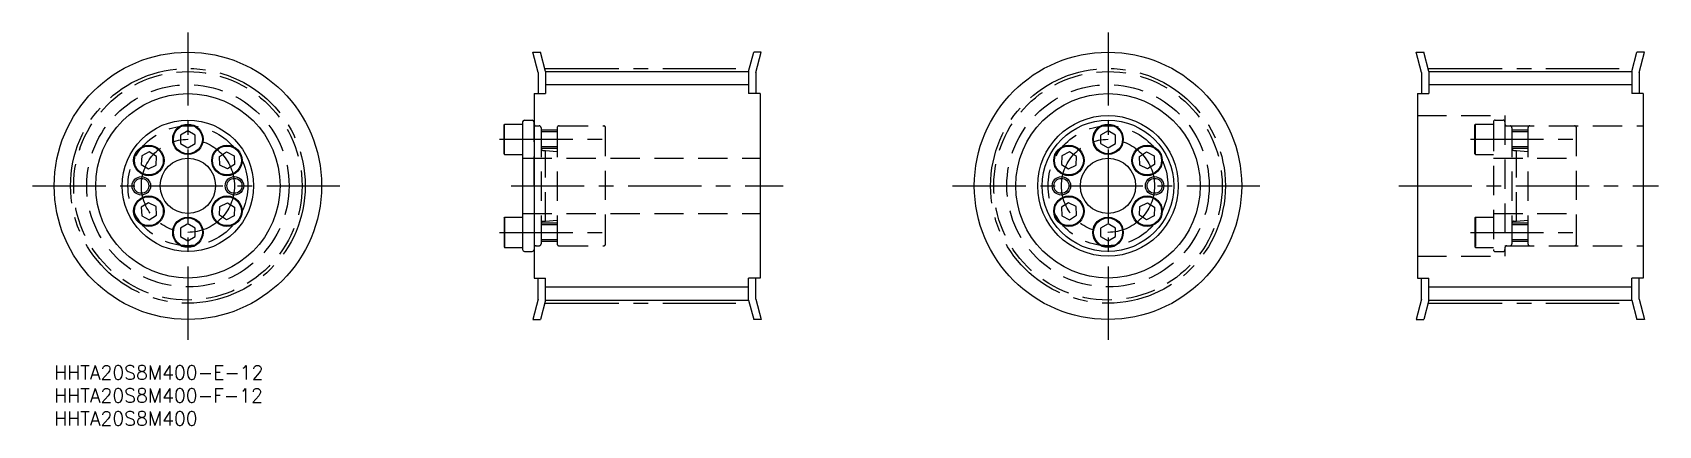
# Model space of a CAD drawing. Extents: x -5 to 348, y -13 to 72.
import ezdxf

# ---------------------------------------------------------------- set-up
doc = ezdxf.new("R2010")
doc.units = 0
doc.header["$LTSCALE"] = 0.5
doc.linetypes.add('CENTER', pattern=[50.8, 31.75, -6.35, 6.35, -6.35])
doc.linetypes.add('DASHED', pattern=[19.05, 12.7, -6.35])
for name, color, linetype in [('MSM_CENTER', 1, 'CENTER'), ('MSM_CONTINUOUS', 7, 'CONTINUOUS'), ('MSM_DASHED', 4, 'DASHED'), ('MSM_NARROW', 5, 'CONTINUOUS'), ('MSM_PART_NUMBER', 7, 'CONTINUOUS')]:
    doc.layers.add(name, color=color, linetype=linetype)
doc.styles.get("Standard").update_dxf_attribs({"font": 'txt.shx', "height": 3, "bigfont": 'bigfont.shx'})

# ---------------------------------------------------------------- blocks, each defined once
blk = doc.blocks.new('*U5')
at = {"layer": 'MSM_PART_NUMBER'}
blk.add_text('HHTA20S8M400-E-12', height=3, dxfattribs=at).set_placement((0, -3))
blk = doc.blocks.new('*U6')
at = {"layer": 'MSM_PART_NUMBER'}
blk.add_text('HHTA20S8M400-F-12', height=3, dxfattribs=at).set_placement((0, -8))
blk = doc.blocks.new('*U7')
at = {"layer": 'MSM_PART_NUMBER'}
blk.add_text('HHTA20S8M400', height=3, dxfattribs=at).set_placement((0, -13))

msp = doc.modelspace()

# ---------------------------------------------------------------- linework, layer by layer
at = {"layer": 'MSM_CENTER'}
for p, q in [((29, 72.27), (29, 5.61)), ((228.6, 72.27), (228.6, 5.61)), ((106.61, 64.46), (150.61, 64.46)), ((298.21, 64.46), (342.21, 64.46)), ((96.61, 49.1), (120.61, 49.1)), ((307.21, 49.1), (331.21, 49.1)), ((-4.71, 39), (62.15, 39)), ((99.11, 39), (158.11, 39)), ((194.89, 39), (261.75, 39)), ((291.68, 39), (348.02, 39)), ((96.61, 28.9), (120.61, 28.9)), ((307.21, 28.9), (331.21, 28.9)), ((106.61, 13.53), (150.61, 13.53)), ((298.21, 13.53), (342.21, 13.53))]:
    msp.add_line(p, q, dxfattribs=at)
for centre, radius in [((29, 39), 25.46), ((228.6, 39), 25.46), ((29, 39), 10.1), ((228.6, 39), 10.1)]:
    msp.add_circle(centre, radius, dxfattribs=at)
at = {"layer": 'MSM_CONTINUOUS'}
for p, q in [((105.01, 63.57), (103.82, 68)), ((103.82, 68), (105.48, 68)), ((106.61, 63.78), (105.48, 68)), ((150.61, 63.78), (151.74, 68)), ((153.39, 68), (151.74, 68)), ((152.21, 63.57), (153.39, 68)), ((296.61, 63.57), (295.42, 68)), ((295.42, 68), (297.08, 68)), ((298.21, 63.78), (297.08, 68)), ((342.21, 63.78), (343.34, 68)), ((345, 68), (343.34, 68)), ((343.81, 63.57), (345, 68)), ((105.01, 63.57), (105.01, 59)), ((106.61, 63.78), (150.61, 63.78)), ((106.61, 63.78), (106.61, 59)), ((150.61, 63.78), (150.61, 59)), ((152.21, 63.57), (152.21, 59)), ((296.61, 63.57), (296.61, 59)), ((298.21, 63.78), (342.21, 63.78)), ((298.21, 63.78), (298.21, 59)), ((342.21, 63.78), (342.21, 59)), ((343.81, 63.57), (343.81, 59)), ((104.11, 59), (104.11, 19)), ((104.11, 59), (106.61, 59)), ((153.11, 59), (150.61, 59)), ((153.11, 59), (153.11, 19)), ((295.71, 59), (295.71, 19)), ((295.71, 59), (298.21, 59)), ((344.71, 59), (342.21, 59)), ((344.71, 59), (344.71, 19)), ((102.01, 53.25), (103.71, 53.25)), ((29, 50.95), (27.4, 50.02)), ((27.4, 50.02), (27.4, 48.18)), ((30.6, 50.02), (29, 50.95)), ((29.8, 50.49), (29.8, 50.49)), ((30.2, 50.25), (30.2, 50.25)), ((30.6, 48.18), (30.6, 50.02)), ((97.61, 52.24), (97.7, 52.4)), ((97.61, 45.96), (97.61, 52.24)), ((97.7, 45.8), (97.7, 52.4)), ((97.7, 52.4), (101.61, 52.4)), ((101.61, 52.85), (101.61, 25.15)), ((228.6, 50.95), (227, 50.02)), ((227, 50.02), (227, 48.18)), ((230.2, 50.02), (228.6, 50.95)), ((229.4, 50.49), (229.4, 50.49)), ((229.8, 50.25), (229.8, 50.25)), ((230.2, 48.18), (230.2, 50.02)), ((20.63, 46.35), (18.98, 45.51)), ((22.18, 45.34), (20.63, 46.35)), ((27.4, 48.18), (29, 47.25)), ((29, 47.25), (30.6, 48.18)), ((35.82, 45.34), (37.37, 46.35)), ((37.37, 46.35), (39.02, 45.51)), ((97.61, 45.96), (97.7, 45.8)), ((220.23, 46.35), (218.58, 45.51)), ((221.78, 45.34), (220.23, 46.35)), ((227, 48.18), (228.6, 47.25)), ((228.6, 47.25), (230.2, 48.18)), ((235.43, 45.34), (236.97, 46.35)), ((236.97, 46.35), (238.62, 45.51)), ((18.98, 45.51), (18.88, 43.66)), ((18.88, 43.66), (20.43, 42.66)), ((20.43, 42.66), (22.08, 43.49)), ((22.08, 43.49), (22.18, 45.34)), ((35.92, 43.49), (35.82, 45.34)), ((37.57, 42.66), (35.92, 43.49)), ((39.12, 43.66), (37.57, 42.66)), ((39.02, 45.51), (39.12, 43.66)), ((97.7, 45.8), (101.61, 45.8)), ((218.58, 45.51), (218.48, 43.66)), ((218.48, 43.66), (220.03, 42.66)), ((220.03, 42.66), (221.68, 43.49)), ((221.68, 43.49), (221.78, 45.34)), ((235.52, 43.49), (235.43, 45.34)), ((237.17, 42.66), (235.52, 43.49)), ((238.72, 43.66), (237.17, 42.66)), ((238.62, 45.51), (238.72, 43.66)), ((20.43, 35.34), (18.88, 34.34)), ((22.08, 34.51), (20.43, 35.34)), ((35.92, 34.51), (37.57, 35.34)), ((37.57, 35.34), (39.12, 34.34)), ((220.03, 35.34), (218.48, 34.34)), ((221.68, 34.51), (220.03, 35.34)), ((235.52, 34.51), (237.17, 35.34)), ((237.17, 35.34), (238.72, 34.34)), ((18.88, 34.34), (18.98, 32.49)), ((18.98, 32.49), (20.63, 31.65)), ((20.63, 31.65), (22.18, 32.66)), ((22.18, 32.66), (22.08, 34.51)), ((35.82, 32.66), (35.92, 34.51)), ((37.37, 31.65), (35.82, 32.66)), ((39.02, 32.49), (37.37, 31.65)), ((39.12, 34.34), (39.02, 32.49)), ((97.61, 32.04), (97.7, 32.2)), ((97.61, 32.04), (97.61, 25.76)), ((97.7, 32.2), (97.7, 25.6)), ((97.7, 32.2), (101.61, 32.2)), ((218.48, 34.34), (218.58, 32.49)), ((218.58, 32.49), (220.23, 31.65)), ((220.23, 31.65), (221.78, 32.66)), ((221.78, 32.66), (221.68, 34.51)), ((235.43, 32.66), (235.52, 34.51)), ((236.97, 31.65), (235.43, 32.66)), ((238.62, 32.49), (236.97, 31.65)), ((238.72, 34.34), (238.62, 32.49)), ((29, 30.75), (27.4, 29.82)), ((27.4, 29.82), (27.4, 27.98)), ((30.6, 29.82), (29, 30.75)), ((30.6, 27.98), (30.6, 29.82)), ((228.6, 30.75), (227, 29.82)), ((227, 29.82), (227, 27.98)), ((230.2, 29.82), (228.6, 30.75)), ((230.2, 27.98), (230.2, 29.82)), ((27.4, 27.98), (29, 27.05)), ((29, 27.05), (30.6, 27.98)), ((97.61, 25.76), (97.7, 25.6)), ((97.7, 25.6), (101.61, 25.6)), ((102.01, 24.75), (103.71, 24.75)), ((227, 27.98), (228.6, 27.05)), ((228.6, 27.05), (230.2, 27.98)), ((104.11, 19), (106.61, 19)), ((105.01, 14.43), (105.01, 19)), ((106.61, 14.22), (106.61, 19)), ((153.11, 19), (150.61, 19)), ((150.61, 14.22), (150.61, 19)), ((152.21, 14.43), (152.21, 19)), ((295.71, 19), (298.21, 19)), ((296.61, 14.43), (296.61, 19)), ((298.21, 14.22), (298.21, 19)), ((344.71, 19), (342.21, 19)), ((342.21, 14.22), (342.21, 19)), ((343.81, 14.43), (343.81, 19)), ((105.01, 14.43), (103.82, 10)), ((106.61, 14.22), (105.48, 10)), ((106.61, 14.22), (150.61, 14.22)), ((150.61, 14.22), (151.74, 10)), ((152.21, 14.43), (153.39, 10)), ((296.61, 14.43), (295.42, 10)), ((298.21, 14.22), (297.08, 10)), ((298.21, 14.22), (342.21, 14.22)), ((342.21, 14.22), (343.34, 10)), ((343.81, 14.43), (345, 10)), ((103.82, 10), (105.48, 10)), ((153.39, 10), (151.74, 10)), ((295.42, 10), (297.08, 10)), ((345, 10), (343.34, 10))]:
    msp.add_line(p, q, dxfattribs=at)
for centre, radius in [((29, 39), 29), ((228.6, 39), 29), ((29, 39), 20), ((228.6, 39), 20), ((29, 39), 14.25), ((228.6, 39), 15.25), ((228.6, 39), 14.25), ((29, 49.1), 3.3), ((29, 49.1), 3.14), ((228.6, 49.1), 3.3), ((228.6, 49.1), 3.14), ((20.53, 44.5), 3.3), ((20.53, 44.5), 3.14), ((37.47, 44.5), 3.3), ((37.47, 44.5), 3.14), ((220.13, 44.5), 3.3), ((220.13, 44.5), 3.14), ((237.07, 44.5), 3.3), ((237.07, 44.5), 3.14), ((29, 39), 6), ((228.6, 39), 6), ((18.9, 39), 1.62), ((39.1, 39), 1.62), ((218.5, 39), 1.62), ((238.7, 39), 1.62), ((20.53, 33.5), 3.3), ((20.53, 33.5), 3.14), ((37.47, 33.5), 3.3), ((37.47, 33.5), 3.14), ((220.13, 33.5), 3.3), ((220.13, 33.5), 3.14), ((237.07, 33.5), 3.3), ((237.07, 33.5), 3.14), ((29, 28.9), 3.3), ((29, 28.9), 3.14), ((228.6, 28.9), 3.3), ((228.6, 28.9), 3.14)]:
    msp.add_circle(centre, radius, dxfattribs=at)
for centre, start, end in [((102.01, 52.85), 90, 180), ((103.71, 52.85), 0, 90), ((102.01, 25.15), 180, 270), ((103.71, 25.15), 270, 0)]:
    msp.add_arc(centre, 0.4, start, end, dxfattribs=at)
at = {"layer": 'MSM_DASHED'}
for p, q in [((295.71, 54.25), (314.71, 54.25)), ((312.61, 53.25), (314.31, 53.25)), ((314.71, 54.25), (314.71, 23.75)), ((104.11, 39), (104.11, 52.85)), ((104.52, 52), (105.21, 52)), ((105.61, 51.6), (105.61, 26.4)), ((109.11, 51.1), (105.61, 51.1)), ((109.11, 50.72), (105.61, 50.72)), ((109.11, 51.6), (109.11, 26.4)), ((109.51, 52), (119.21, 52)), ((119.61, 26.4), (119.61, 51.6)), ((308.21, 52.24), (308.3, 52.4)), ((308.21, 45.96), (308.21, 52.24)), ((308.3, 45.8), (308.3, 52.4)), ((308.3, 52.4), (312.21, 52.4)), ((312.21, 52.85), (312.21, 25.15)), ((314.71, 52), (344.71, 52)), ((315.12, 52), (315.81, 52)), ((316.21, 51.6), (316.21, 26.4)), ((319.71, 51.1), (316.21, 51.1)), ((319.71, 50.72), (316.21, 50.72)), ((319.71, 51.6), (319.71, 26.4)), ((330.21, 26.4), (330.21, 51.6)), ((109.11, 47.48), (105.61, 47.48)), ((109.11, 47.1), (105.61, 47.1)), ((106.02, 46.7), (106.61, 46.7)), ((106.61, 31.3), (106.61, 46.7)), ((106.61, 46.7), (109.11, 46.45)), ((308.21, 45.96), (308.3, 45.8)), ((319.71, 47.48), (316.21, 47.48)), ((319.71, 47.1), (316.21, 47.1)), ((316.62, 46.7), (317.21, 46.7)), ((317.21, 31.3), (317.21, 46.7)), ((317.21, 46.7), (319.71, 46.45)), ((101.61, 45), (153.11, 45)), ((308.3, 45.8), (312.21, 45.8)), ((312.21, 45), (330.21, 45)), ((101.61, 33), (153.11, 33)), ((308.21, 32.04), (308.3, 32.2)), ((308.21, 32.04), (308.21, 25.76)), ((308.3, 32.2), (308.3, 25.6)), ((308.3, 32.2), (312.21, 32.2)), ((312.21, 33), (330.21, 33)), ((109.11, 30.9), (105.61, 30.9)), ((109.11, 30.52), (105.61, 30.52)), ((106.02, 31.3), (106.61, 31.3)), ((106.61, 31.3), (109.11, 31.55)), ((319.71, 30.9), (316.21, 30.9)), ((319.71, 30.52), (316.21, 30.52)), ((316.62, 31.3), (317.21, 31.3)), ((317.21, 31.3), (319.71, 31.55)), ((104.52, 26), (105.21, 26)), ((109.11, 27.28), (105.61, 27.28)), ((109.11, 26.9), (105.61, 26.9)), ((109.51, 26), (119.21, 26)), ((308.21, 25.76), (308.3, 25.6)), ((308.3, 25.6), (312.21, 25.6)), ((312.61, 24.75), (314.31, 24.75)), ((314.71, 26), (344.71, 26)), ((315.12, 26), (315.81, 26)), ((319.71, 27.28), (316.21, 27.28)), ((319.71, 26.9), (316.21, 26.9)), ((295.71, 23.75), (314.71, 23.75))]:
    msp.add_line(p, q, dxfattribs=at)
for centre, radius in [((29, 39), 24.78), ((228.6, 39), 24.78), ((29, 39), 21.95), ((228.6, 39), 21.95), ((29, 39), 13), ((228.6, 39), 13)]:
    msp.add_circle(centre, radius, dxfattribs=at)
for centre, radius, start, end in [((312.61, 52.85), 0.4, 90, 180), ((314.31, 52.85), 0.4, 0, 90), ((104.52, 52.41), 0.41, 180, 270), ((105.21, 51.6), 0.4, 0, 90), ((109.51, 51.6), 0.4, 90, 180), ((119.21, 51.6), 0.4, 0, 90), ((315.12, 52.41), 0.41, 180, 270), ((315.81, 51.6), 0.4, 0, 90), ((320.11, 51.6), 0.4, 90, 180), ((329.81, 51.6), 0.4, 0, 90), ((106.02, 47.11), 0.41, 180, 270), ((316.62, 47.11), 0.41, 180, 270), ((106.02, 30.89), 0.41, 90, 180), ((316.62, 30.89), 0.41, 90, 180), ((104.52, 25.59), 0.41, 90, 180), ((105.21, 26.4), 0.4, 270, 0), ((109.51, 26.4), 0.4, 180, 270), ((119.21, 26.4), 0.4, 270, 0), ((312.61, 25.15), 0.4, 180, 270), ((314.31, 25.15), 0.4, 270, 0), ((315.12, 25.59), 0.41, 90, 180), ((315.81, 26.4), 0.4, 270, 0), ((320.11, 26.4), 0.4, 180, 270), ((329.81, 26.4), 0.4, 270, 0)]:
    msp.add_arc(centre, radius, start, end, dxfattribs=at)
at = {"layer": 'MSM_NARROW'}
for p, q in [((106.61, 60.95), (150.61, 60.95)), ((298.21, 60.95), (342.21, 60.95)), ((106.61, 17.05), (150.61, 17.05)), ((298.21, 17.05), (342.21, 17.05))]:
    msp.add_line(p, q, dxfattribs=at)
for centre in [(18.9, 39), (39.1, 39), (218.5, 39), (238.7, 39)]:
    msp.add_circle(centre, 2, dxfattribs=at)

# ---------------------------------------------------------------- block references
at = {"layer": 'MSM_CONTINUOUS'}
for name in ['*U5', '*U6', '*U7']:
    msp.add_blockref(name, (0, 0), dxfattribs=at)

doc.saveas('drawing.dxf')
